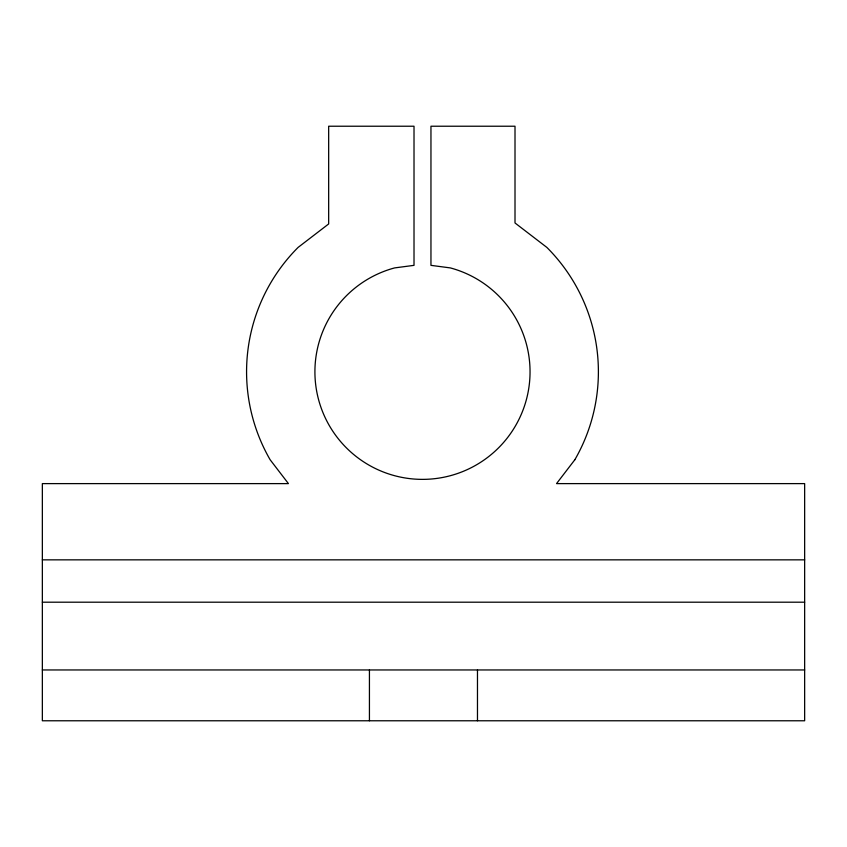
<?xml version="1.0" encoding="UTF-8"?>
<svg xmlns="http://www.w3.org/2000/svg" width="847" height="847" viewBox="0 0 847 847"><rect width="100%" height="100%" fill="white"/><g stroke="black" fill="none" stroke-linecap="round" stroke-linejoin="round"><path stroke-width="1.27" d="M42.35 559.846L804.65 559.846M42.35 602.196L804.65 602.196M42.35 669.956L804.65 669.956M477.475 669.956L477.475 720.776M369.43 669.956L369.43 720.776M574.827 459.762L556.532 483.616L804.65 483.616L804.65 720.776L42.35 720.776L42.35 483.616L288.435 483.616L270.14 459.762A175.911 175.911 0 0 1 298.091 247.419L328.668 223.947L328.668 126.224L414.014 126.224L414.014 265.355L394.638 267.906A107.569 107.569 0 0 0 334.364 433.505A107.569 107.569 0 0 0 510.593 433.505A107.569 107.569 0 0 0 450.318 267.906L430.954 265.355L430.954 126.224L515.008 126.224L515.008 222.973L546.866 247.419A175.911 175.911 0 0 1 574.827 459.762"/></g></svg>
